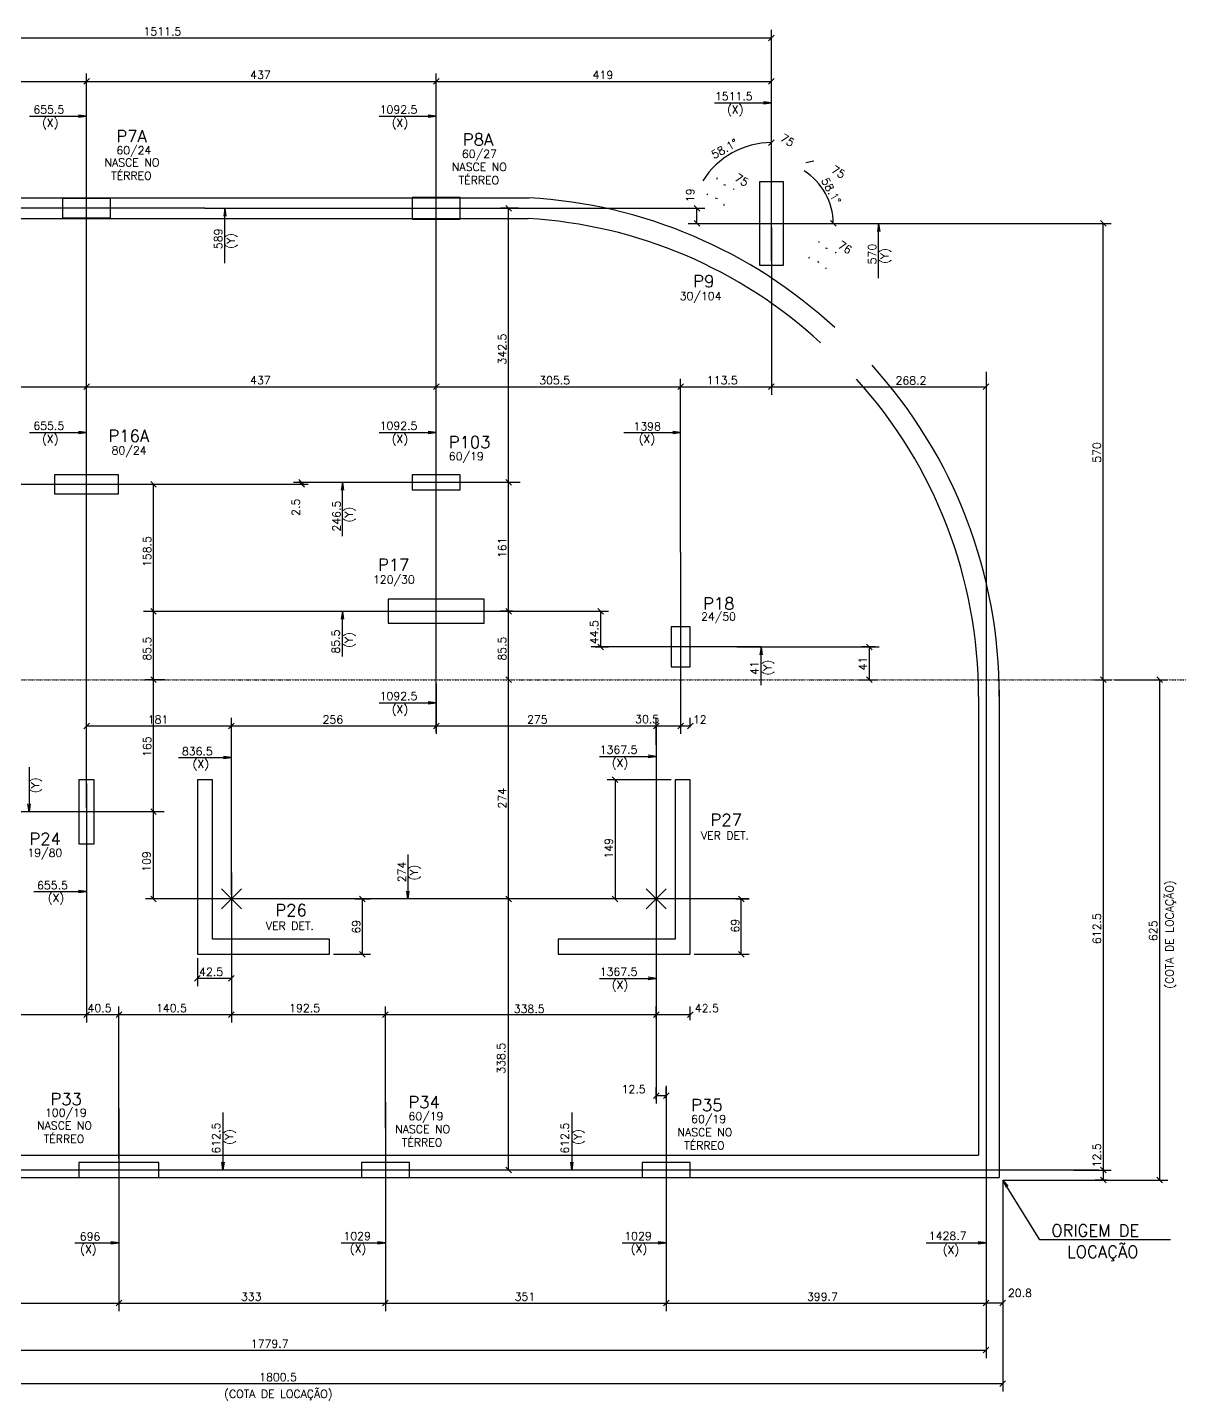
# Model space of a CAD drawing. Extents: x 954 to 5581, y 1848 to 3703.
# Drawn here: x 4132 to 5581, y 1933 to 3648 of the extents above; entities that cross this region are included whole.
import ezdxf

# ---------------------------------------------------------------- set-up
doc = ezdxf.new("R2010")
doc.units = 0
doc.header["$MEASUREMENT"] = 0
doc.linetypes.add('ESTILO_TQS_0004', pattern=[2, 0.5, -0.4, 0.1, -0.4, 0.1, -0.5])
for name, color, linetype in [('1', 1, 'CONTINUOUS'), ('2', 2, 'CONTINUOUS'), ('3', 3, 'CONTINUOUS'), ('4', 4, 'CONTINUOUS'), ('6', 6, 'CONTINUOUS'), ('7', 7, 'CONTINUOUS'), ('9', 9, 'CONTINUOUS')]:
    doc.layers.add(name, color=color, linetype=linetype)
doc.styles.get("Standard").update_dxf_attribs({"font": 'ROMANS.SHX'})

msp = doc.modelspace()

# ---------------------------------------------------------------- linework, layer by layer
at = {"layer": '1', "linetype": 'Continuous'}
for p, q in [((1614.067498, 3435.469), (4759.391632, 3435.469)), ((1613.996214, 3409.469), (4757.932891, 3409.469)), ((3804.015, 2239.469), (5320.730049, 2239.469)), ((3804.015, 2211.469), (5320.730049, 2211.469))]:
    msp.add_line(p, q, dxfattribs=at)
for points in [[(4990.909365, 3553.975389), (5062.015, 3553.975389), (5052.100551, 3552.670127), (5062.015, 3553.975389), (5052.100551, 3555.280651)], [(4134.909365, 3537.361803), (4206.015, 3537.361803), (4196.100551, 3536.056541), (4206.015, 3537.361803), (4196.100551, 3538.667065)], [(4571.909365, 3537.361803), (4643.015, 3537.361803), (4633.100551, 3536.056541), (4643.015, 3537.361803), (4633.100551, 3538.667065)], [(4378.748305, 3354.006603), (4378.748305, 3422.469), (4380.053567, 3412.554551), (4378.748305, 3422.469), (4377.443043, 3412.554551)], [(5195.955407, 3335.006603), (5195.955407, 3403.469), (5197.260669, 3393.554551), (5195.955407, 3403.469), (5194.650145, 3393.554551)], [(4134.909365, 3142.36269), (4206.015, 3142.36269), (4196.100551, 3141.057428), (4206.015, 3142.36269), (4196.100551, 3143.667952)], [(4571.909365, 3142.36269), (4643.015, 3142.36269), (4633.100551, 3141.057428), (4643.015, 3142.36269), (4633.100551, 3143.667952)], [(4877.409365, 3142.36269), (4948.515, 3142.36269), (4938.600551, 3141.057428), (4948.515, 3142.36269), (4938.600551, 3143.667952)], [(4525.753477, 3012.820136), (4525.753477, 3079.969), (4527.058739, 3070.054551), (4525.753477, 3079.969), (4524.448215, 3070.054551)], [(4525.753477, 2862.325365), (4525.753477, 2918.969), (4527.058739, 2909.054551), (4525.753477, 2918.969), (4524.448215, 2909.054551)], [(5048.936439, 2826.842413), (5048.936439, 2874.469), (5050.241701, 2864.554551), (5048.936439, 2874.469), (5047.631177, 2864.554551)], [(5346.730049, 2820.458773), (5346.730049, 2211.469)], [(4571.909365, 2804.723262), (4643.015, 2804.723262), (4633.100551, 2803.418), (4643.015, 2804.723262), (4633.100551, 2806.028524)], [(5320.730103, 2812.538809), (5320.730049, 2239.469)], [(4320.995121, 2736.175444), (4387.015, 2736.175444), (4377.100551, 2734.870182), (4387.015, 2736.175444), (4377.100551, 2737.480705)], [(4846.909365, 2737.736802), (4918.015, 2737.736802), (4908.100551, 2736.43154), (4918.015, 2737.736802), (4908.100551, 2739.042064)], [(4134.146406, 2724.016397), (4134.146406, 2668.469), (4135.451668, 2678.383449), (4134.146406, 2668.469), (4132.841144, 2678.383449)], [(4607.69039, 2615.107056), (4607.69039, 2559.559659), (4608.995652, 2569.474108), (4607.69039, 2559.559659), (4606.385128, 2569.474108)], [(4139.995121, 2568.789222), (4206.015, 2568.789222), (4196.100551, 2567.48396), (4206.015, 2568.789222), (4196.100551, 2570.094484)], [(4846.909365, 2460.406446), (4918.015, 2460.406446), (4908.100551, 2459.101184), (4918.015, 2460.406446), (4908.100551, 2461.711708)], [(4376.544511, 2292.71755), (4376.544511, 2220.969), (4377.849773, 2230.883449), (4376.544511, 2220.969), (4375.23925, 2230.883449)], [(4812.374357, 2292.71755), (4812.374357, 2220.969), (4813.679619, 2230.883449), (4812.374357, 2220.969), (4811.069095, 2230.883449)], [(4960.515, 2211.469), (5346.730049, 2211.469)], [(4191.352218, 2130.062642), (4246.515, 2130.062642), (4236.600551, 2128.75738), (4246.515, 2130.062642), (4236.600551, 2131.367904)], [(4524.352218, 2130.062642), (4579.515, 2130.062642), (4569.600551, 2128.75738), (4579.515, 2130.062642), (4569.600551, 2131.367904)], [(4875.352218, 2130.062642), (4930.515, 2130.062642), (4920.600551, 2128.75738), (4930.515, 2130.062642), (4920.600551, 2131.367904)], [(5255.24783, 2130.062642), (5330.230049, 2130.062642), (5320.3156, 2128.75738), (5330.230049, 2130.062642), (5320.3156, 2131.367904)]]:
    msp.add_lwpolyline(points, dxfattribs=at)
for centre, radius, start, end in [((4724.327539, 2822.555899), 613.915271, 47.241769, 86.72574), ((4724.327539, 2822.555899), 587.915271, 47.241769, 86.722948), ((4733.123387, 2814.116094), 613.608833, 359.846204, 42.206644), ((4733.123387, 2814.116094), 587.608833, 359.846204, 42.206644)]:
    msp.add_arc(centre, radius, start, end, dxfattribs=at)
at = {"layer": '2', "linetype": 'Continuous'}
for p, q in [((5058.479466, 3631.728787), (5065.550534, 3638.799855)), ((4202.479466, 3577.37413), (4209.550534, 3584.445198)), ((4202.479466, 3577.37413), (4209.550534, 3584.445198)), ((4639.479466, 3577.37413), (4646.550534, 3584.445198)), ((4639.479466, 3577.37413), (4646.550534, 3584.445198)), ((5058.479466, 3577.37413), (5065.550534, 3584.445198)), ((5065.550534, 3507.925042), (5058.479466, 3500.853974)), ((5105.091191, 3479.425338), (5114.830171, 3481.695198)), ((5105.091191, 3479.425338), (5114.830171, 3481.695198)), ((4736.996332, 3418.933466), (4729.925264, 3426.004534)), ((4972.385392, 3418.933466), (4965.314325, 3426.004534)), ((4972.385392, 3399.933466), (4965.314325, 3407.004534)), ((5142.750333, 3399.934119), (5135.679265, 3407.005186)), ((5480.166316, 3399.933466), (5473.095248, 3407.004534)), ((4202.479466, 3195.94796), (4209.550534, 3203.019028)), ((4202.479466, 3195.94796), (4209.550534, 3203.019028)), ((4639.479466, 3195.94796), (4646.550534, 3203.019028)), ((4639.479466, 3195.94796), (4646.550534, 3203.019028)), ((4944.979466, 3195.94796), (4952.050534, 3203.019028)), ((4944.979466, 3195.94796), (4952.050534, 3203.019028)), ((5058.479466, 3195.94796), (5065.550534, 3203.019028)), ((5058.479466, 3195.94796), (5065.550534, 3203.019028)), ((5326.694515, 3195.94796), (5333.765583, 3203.019028)), ((4293.250588, 3073.933466), (4286.17952, 3081.004534)), ((4478.440419, 3076.433466), (4471.369351, 3083.504534)), ((4478.440419, 3073.933466), (4471.369351, 3081.004534)), ((4736.996332, 3076.433466), (4729.925264, 3083.504534)), ((4736.996332, 3076.433466), (4729.925264, 3083.504534)), ((4293.250588, 2915.433466), (4286.17952, 2922.504534)), ((4293.250588, 2915.433466), (4286.17952, 2922.504534)), ((4736.996332, 2915.433466), (4729.925264, 2922.504534)), ((4736.996332, 2915.433466), (4729.925264, 2922.504534)), ((4736.996332, 2915.433466), (4729.925264, 2922.504534)), ((4844.915281, 2922.504534), (4851.986349, 2915.433466)), ((4844.915281, 2878.004534), (4851.986349, 2870.933466)), ((5187.843588, 2870.933466), (5180.77252, 2878.004534)), ((4293.250588, 2829.933466), (4286.17952, 2837.004534)), ((4293.250588, 2829.933466), (4286.17952, 2837.004534)), ((4736.996332, 2829.933466), (4729.925264, 2837.004534)), ((4736.996332, 2829.933466), (4729.925264, 2837.004534)), ((5187.843588, 2829.933466), (5180.77252, 2837.004534)), ((5187.843588, 2829.933466), (5180.77252, 2837.004534)), ((5473.095248, 2837.004534), (5480.166316, 2829.933466)), ((5473.095248, 2837.004534), (5480.166316, 2829.933466)), ((5550.697351, 2829.933466), (5543.626283, 2837.004534)), ((4202.479466, 2772.183713), (4209.550534, 2779.254781)), ((4383.479466, 2772.183713), (4390.550534, 2779.254781)), ((4383.479466, 2772.183713), (4390.550534, 2779.254781)), ((4639.479466, 2772.183713), (4646.550534, 2779.254781)), ((4639.479466, 2772.183713), (4646.550534, 2779.254781)), ((4914.479466, 2772.183713), (4921.550534, 2779.254781)), ((4914.479466, 2772.183713), (4921.550534, 2779.254781)), ((4944.979466, 2772.183713), (4952.050534, 2779.254781)), ((4944.979466, 2772.183713), (4952.050534, 2779.254781)), ((4956.979466, 2772.183713), (4964.050534, 2779.254781)), ((4863.1172, 2712.004534), (4870.188268, 2704.933466)), ((4293.250588, 2664.933466), (4286.17952, 2672.004534)), ((4293.250588, 2664.933466), (4286.17952, 2672.004534)), ((4293.250588, 2556.024125), (4286.17952, 2563.095193)), ((4387.015, 2559.559659), (4374.515, 2572.059659)), ((4387.015, 2559.559659), (4374.515, 2547.059659)), ((4387.015, 2559.559659), (4399.515, 2572.059659)), ((4387.015, 2559.559659), (4399.515, 2547.059659)), ((4554.328734, 2556.024125), (4547.257666, 2563.095193)), ((4736.996332, 2556.024125), (4729.925264, 2563.095193)), ((4736.996332, 2556.024125), (4729.925264, 2563.095193)), ((4736.996332, 2556.024125), (4729.925264, 2563.095193)), ((4863.1172, 2563.095193), (4870.188268, 2556.024125)), ((4918.015, 2559.559659), (4905.515, 2572.059659)), ((4918.015, 2559.559659), (4905.515, 2547.059659)), ((4918.015, 2559.559659), (4930.515, 2572.059659)), ((4918.015, 2559.559659), (4930.515, 2547.059659)), ((5027.805869, 2556.024125), (5020.734801, 2563.095193)), ((4554.328734, 2486.933466), (4547.257666, 2494.004534)), ((5027.805869, 2486.933466), (5020.734801, 2494.004534)), ((4340.979466, 2456.949146), (4348.050534, 2464.020214)), ((4383.479466, 2456.949146), (4390.550534, 2464.020214)), ((4202.479466, 2411.689244), (4209.550534, 2418.760312)), ((4202.479466, 2411.689244), (4209.550534, 2418.760312)), ((4242.979466, 2411.689244), (4250.050534, 2418.760312)), ((4242.979466, 2411.689244), (4250.050534, 2418.760312)), ((4383.479466, 2411.689244), (4390.550534, 2418.760312)), ((4383.479466, 2411.689244), (4390.550534, 2418.760312)), ((4575.979466, 2411.689244), (4583.050534, 2418.760312)), ((4575.979466, 2411.689244), (4583.050534, 2418.760312)), ((4914.479466, 2411.689244), (4921.550534, 2418.760312)), ((4914.479466, 2411.689244), (4921.550534, 2418.760312)), ((4956.979466, 2411.689244), (4964.050534, 2418.760312)), ((4914.479466, 2310.339783), (4921.550534, 2317.410851)), ((4926.979466, 2310.339783), (4934.050534, 2317.410851)), ((4736.996332, 2217.433466), (4729.925264, 2224.504534)), ((5473.095248, 2224.504534), (5480.166316, 2217.433466)), ((5473.095248, 2224.504534), (5480.166316, 2217.433466)), ((5473.095248, 2212.006283), (5480.166316, 2204.935215)), ((5550.697351, 2204.935215), (5543.626283, 2212.006283)), ((4242.979466, 2051.203239), (4250.050534, 2058.274307)), ((4242.979466, 2051.203239), (4250.050534, 2058.274307)), ((4575.979466, 2051.203239), (4583.050534, 2058.274307)), ((4575.979466, 2051.203239), (4583.050534, 2058.274307)), ((4926.979466, 2051.203239), (4934.050534, 2058.274307)), ((4926.979466, 2051.203239), (4934.050534, 2058.274307)), ((5326.694515, 2051.203239), (5333.765583, 2058.274307)), ((5333.765583, 2058.274307), (5326.694515, 2051.203239)), ((5354.547533, 2058.274307), (5347.476466, 2051.203239)), ((5326.694515, 1992.494833), (5333.765583, 1999.565901)), ((5347.476466, 1950.710366), (5354.547533, 1957.781434))]:
    msp.add_line(p, q, dxfattribs=at)
for centre, radius, start, end in [((5062.015, 3403.46874), 100.920768, 90, 148.120201), ((5062.013569, 3403.469652), 77.20123, 0, 58.11894)]:
    msp.add_arc(centre, radius, start, end, dxfattribs=at)
at = {"layer": '6', "linetype": 'Continuous'}
for p, q in [((4994.315159, 3460.2955), (4993.91689, 3459.655164)), ((4981.509763, 3439.707005), (4981.111494, 3439.066669)), ((5015.145721, 3446.4515), (5015.543989, 3447.091835)), ((5002.340325, 3425.863005), (5002.738593, 3426.50334)), ((5121.688905, 3381.074741), (5121.290637, 3380.434406)), ((5142.519467, 3367.230741), (5142.917736, 3367.871077)), ((5108.88351, 3360.486246), (5108.485241, 3359.845911)), ((5129.714072, 3346.642246), (5130.11234, 3347.282582))]:
    msp.add_line(p, q, dxfattribs=at)
for centre, radius, start, end in [((4994.447611, 3459.325073), 0.625, 148.119688, 224.980914), ((5002.461302, 3451.653629), 0.625002, 328.014692, 44.980836), ((5004.191029, 3450.577795), 0.625, 71.258463, 148.119688), ((4982.040483, 3439.376913), 0.625, 71.258463, 148.119688), ((4992.464454, 3435.58071), 0.625, 251.258463, 328.119688), ((4994.194179, 3434.504875), 0.625, 148.119688, 224.980914), ((5014.615, 3446.781591), 0.625, 251.258463, 328.119688), ((5002.207872, 3426.833432), 0.625, 328.119688, 44.980914), ((5121.821358, 3380.104314), 0.625, 148.119688, 224.980914), ((5129.835049, 3372.43287), 0.625002, 328.014692, 44.980836), ((5131.564776, 3371.357036), 0.625, 71.258463, 148.119688), ((5141.988747, 3367.560833), 0.625, 251.258463, 328.119688), ((5109.41423, 3360.156154), 0.625, 71.258463, 148.119688), ((5119.838201, 3356.359951), 0.625, 251.258463, 328.119688), ((5121.567926, 3355.284116), 0.625, 148.119688, 224.980914), ((5129.581619, 3347.612673), 0.625, 328.119688, 44.980914)]:
    msp.add_arc(centre, radius, start, end, dxfattribs=at)
at = {"layer": '7', "linetype": 'Continuous'}
for points in [[(5047.015, 3351.469), (5077.015, 3351.469), (5077.015, 3455.469), (5047.015, 3455.469), (5047.015, 3351.469)], [(4176.015, 3410.469), (4236.015, 3410.469), (4236.015, 3434.469), (4176.015, 3434.469), (4176.015, 3410.469)], [(4613.015, 3408.969), (4673.015, 3408.969), (4673.015, 3435.969), (4613.015, 3435.969), (4613.015, 3408.969)], [(4166.015, 3065.469), (4246.015, 3065.469), (4246.015, 3089.469), (4166.015, 3089.469), (4166.015, 3065.469)], [(4613.015, 3070.469), (4673.015, 3070.469), (4673.015, 3089.469), (4613.015, 3089.469), (4613.015, 3070.469)], [(4583.015, 2903.969), (4703.015, 2903.969), (4703.015, 2933.969), (4583.015, 2933.969), (4583.015, 2903.969)], [(4936.515, 2849.469), (4960.515, 2849.469), (4960.515, 2899.469), (4936.515, 2899.469), (4936.515, 2849.469)], [(4196.515, 2628.469), (4215.515, 2628.469), (4215.515, 2708.469), (4196.515, 2708.469), (4196.515, 2628.469)], [(4344.515, 2490.469), (4509.515, 2490.469), (4509.515, 2509.469), (4363.515, 2509.469), (4363.515, 2708.469), (4344.515, 2708.469), (4344.515, 2490.469)], [(4960.515, 2490.469), (4960.515, 2708.469), (4941.515, 2708.469), (4941.515, 2509.469), (4795.515, 2509.469), (4795.515, 2490.469), (4960.515, 2490.469)], [(4196.515, 2211.469), (4296.515, 2211.469), (4296.515, 2230.469), (4196.515, 2230.469), (4196.515, 2211.469)], [(4549.515, 2211.469), (4609.515, 2211.469), (4609.515, 2230.469), (4549.515, 2230.469), (4549.515, 2211.469)], [(4900.515, 2211.469), (4960.515, 2211.469), (4960.515, 2230.469), (4900.515, 2230.469), (4900.515, 2211.469)]]:
    msp.add_lwpolyline(points, dxfattribs=at)
at = {"layer": '9', "linetype": 'Continuous'}
for p, q in [((5062.015, 3585.909664), (5062.015, 3645.264321)), ((3550.515, 3635.264321), (5062.015, 3635.264321)), ((4206.015, 3209.483494), (4206.015, 3590.909664)), ((4643.015, 2768.132085), (4643.015, 3590.909664)), ((5062.015, 3356.469), (5062.015, 3590.909664)), ((3769.015, 3580.909664), (4206.015, 3580.909664)), ((4206.015, 3580.909664), (4643.015, 3580.909664)), ((4643.015, 3580.909664), (5062.015, 3580.909664)), ((5062.015, 3408.46834), (5062.015, 3529.359458)), ((4353.928977, 3422.469), (3644.078573, 3422.469)), ((4353.928977, 3422.469), (4974.903768, 3422.469)), ((4745.817677, 3422.469), (4723.460798, 3422.469)), ((4733.460798, 3079.969), (4733.460798, 3422.469)), ((4965.393039, 3422.469), (4978.849859, 3422.469)), ((4968.849859, 3403.469), (4968.849859, 3422.469)), ((4957.901739, 3403.469), (5486.630782, 3403.469)), ((4962.901739, 3403.469), (4978.849859, 3403.469)), ((5062.015, 3398.469), (5062.015, 3189.483494)), ((5476.630782, 2833.469), (5476.630782, 3403.469)), ((4206.015, 2785.719247), (4206.015, 3209.483494)), ((4206.015, 3162.671315), (4206.015, 3209.483494)), ((4643.015, 3168.305359), (4643.015, 3209.483494)), ((4948.515, 2992.67323), (4948.515, 3209.483494)), ((5330.230049, 3217.93914), (5330.230049, 2251.447522)), ((3769.015, 3199.483494), (4206.015, 3199.483494)), ((4206.015, 3199.483494), (4643.015, 3199.483494)), ((4643.015, 3199.483494), (4948.515, 3199.483494)), ((4948.515, 3199.483494), (5062.015, 3199.483494)), ((5062.015, 3199.483494), (5330.230049, 3199.483494)), ((4482.896513, 3077.469), (4032.816666, 3077.469)), ((4289.715054, 2918.969), (4289.715054, 3077.469)), ((4747.865732, 3079.969), (4464.723474, 3079.969)), ((4477.094834, 3079.969), (4464.904885, 3079.969)), ((4477.896513, 3077.469), (4464.904885, 3077.469)), ((4474.904885, 3077.469), (4474.904885, 3079.969)), ((4742.865732, 3079.969), (4723.460798, 3079.969)), ((4742.865732, 3079.969), (4723.460798, 3079.969)), ((4733.460798, 2918.969), (4733.460798, 3079.969)), ((4948.515, 2992.67323), (4948.515, 2765.719247)), ((4277.403989, 2918.969), (4743.460798, 2918.969)), ((4289.715054, 2833.469), (4289.715054, 2918.969)), ((4738.460798, 2918.969), (4723.460798, 2918.969)), ((4728.460798, 2918.969), (4858.450815, 2918.969)), ((4733.460798, 2559.559659), (4733.460798, 2918.969)), ((4733.460798, 2833.469), (4733.460798, 2918.969)), ((4848.450815, 2918.969), (4848.450815, 2874.469)), ((5048.936439, 2874.469), (4836.724298, 2874.469)), ((4841.724298, 2874.469), (4858.450815, 2874.469)), ((5018.757527, 2874.469), (5196.759954, 2874.469)), ((5191.759954, 2874.469), (5174.308054, 2874.469)), ((5184.308054, 2833.469), (5184.308054, 2874.469)), ((4303.847241, 2833.469), (4279.715054, 2833.469)), ((4289.715054, 2668.469), (4289.715054, 2833.469)), ((4733.460798, 2559.559659), (4733.460798, 2833.469)), ((5173.187025, 2833.469), (5194.308054, 2833.469)), ((5467.87336, 2833.469), (5486.630782, 2833.469)), ((5474.577501, 2833.469), (5486.630782, 2833.469)), ((5476.630782, 2833.469), (5476.630782, 2220.969)), ((5491.630782, 2833.469), (5557.161817, 2833.469)), ((5547.161817, 2208.470749), (5547.161817, 2833.469)), ((4643.015, 2828.469), (4643.015, 2765.719247)), ((4206.015, 2673.469), (4206.015, 2785.719247)), ((4387.015, 2564.559659), (4387.015, 2785.719247)), ((4918.015, 2752.109784), (4918.015, 2785.719247)), ((4960.515, 2774.074276), (4960.515, 2785.719247)), ((4206.015, 2775.719247), (4387.015, 2775.719247)), ((4387.015, 2775.719247), (4643.015, 2775.719247)), ((4643.015, 2775.719247), (4918.015, 2775.719247)), ((4918.015, 2775.719247), (4948.515, 2775.719247)), ((4918.015, 2775.380778), (4918.015, 2303.882496)), ((4948.515, 2775.719247), (4960.515, 2775.719247)), ((4206.015, 2703.469), (4206.015, 2405.224778)), ((4936.515, 2708.469), (4856.652734, 2708.469)), ((4866.652734, 2708.469), (4866.652734, 2559.559659)), ((4302.979307, 2668.469), (4032.816666, 2668.469)), ((4297.979307, 2668.469), (4279.715054, 2668.469)), ((4297.979307, 2668.469), (4279.715054, 2668.469)), ((4289.715054, 2559.559659), (4289.715054, 2668.469)), ((4387.015, 2592.614686), (4387.015, 2405.224778)), ((5034.270335, 2559.559659), (4279.715054, 2559.559659)), ((4541.15417, 2559.559659), (4560.7932, 2559.559659)), ((4550.7932, 2490.469), (4550.7932, 2559.559659)), ((4733.460798, 2220.969), (4733.460798, 2559.559659)), ((4866.935028, 2559.559659), (4856.652734, 2559.559659)), ((5017.346883, 2559.559659), (5034.270335, 2559.559659)), ((5024.270335, 2490.469), (5024.270335, 2559.559659)), ((4514.515, 2490.469), (4560.7932, 2490.469)), ((4965.515, 2490.469), (5034.270335, 2490.469)), ((4344.515, 2485.469), (4344.515, 2450.48468)), ((4344.515, 2460.48468), (4387.015, 2460.48468)), ((4387.015, 2467.795637), (4387.015, 2450.48468)), ((4246.515, 2235.469), (4246.515, 2425.224778)), ((4579.515, 2273.446451), (4579.515, 2425.224778)), ((4918.015, 2410.224778), (4918.015, 2425.224778)), ((4960.515, 2408.168619), (4960.515, 2425.224778)), ((3769.015, 2415.224778), (4206.015, 2415.224778)), ((4206.015, 2415.224778), (4246.515, 2415.224778)), ((4246.515, 2415.224778), (4387.015, 2415.224778)), ((4387.015, 2415.224778), (4579.515, 2415.224778)), ((4579.515, 2415.224778), (4918.015, 2415.224778)), ((4918.015, 2415.224778), (4960.515, 2415.224778)), ((4918.015, 2308.882496), (4918.015, 2323.875317)), ((4930.515, 2326.320201), (4930.515, 2044.738773)), ((4930.515, 2310.733457), (4930.515, 2323.875317)), ((4579.515, 2305.718571), (4579.515, 2044.738773)), ((4918.015, 2313.875317), (4930.515, 2313.875317)), ((4246.515, 2297.843573), (4246.515, 2044.738773)), ((5330.230049, 2256.469), (5330.230049, 2044.738773)), ((5470.506419, 2220.969), (4023.619903, 2220.969)), ((5439.807625, 2220.969), (5486.630782, 2220.969)), ((5476.630782, 2220.969), (5476.630782, 2208.470749)), ((5351.011999, 2208.470749), (5486.630782, 2208.470749)), ((5351.011999, 2208.470749), (5351.011999, 2044.738773)), ((5351.011999, 2203.470749), (5351.011999, 1944.2459)), ((5356.011999, 2208.470749), (5557.161817, 2208.470749)), ((5481.630782, 2208.470749), (5466.630782, 2208.470749)), ((5330.230049, 2081.803474), (5330.230049, 2044.738773)), ((3769.015, 2054.738773), (4246.515, 2054.738773)), ((4246.515, 2054.738773), (4579.515, 2054.738773)), ((4579.515, 2054.738773), (4930.515, 2054.738773)), ((4930.515, 2054.738773), (5330.230049, 2054.738773)), ((5351.011999, 2054.738773), (5330.230049, 2054.738773)), ((5330.230049, 2049.738773), (5330.230049, 1986.030367)), ((3550.515, 1996.030367), (5330.230049, 1996.030367)), ((3550.515, 1954.2459), (5351.011999, 1954.2459))]:
    msp.add_line(p, q, dxfattribs=at)
at = {"layer": '9', "linetype": 'ESTILO_TQS_0004'}
msp.add_line((1402.822097, 2833.469), (5580.732002, 2833.469), dxfattribs=at)
at = {"layer": '9', "linetype": 'Continuous'}
for points in [[(5047.015, 3351.469), (5077.015, 3351.469), (5077.015, 3455.469), (5047.015, 3455.469), (5047.015, 3351.469)], [(4176.015, 3410.469), (4236.015, 3410.469), (4236.015, 3434.469), (4176.015, 3434.469), (4176.015, 3410.469)], [(4613.015, 3408.969), (4673.015, 3408.969), (4673.015, 3435.969), (4613.015, 3435.969), (4613.015, 3408.969)], [(4166.015, 3065.469), (4246.015, 3065.469), (4246.015, 3089.469), (4166.015, 3089.469), (4166.015, 3065.469)], [(4613.015, 3070.469), (4673.015, 3070.469), (4673.015, 3089.469), (4613.015, 3089.469), (4613.015, 3070.469)], [(4583.015, 2903.969), (4703.015, 2903.969), (4703.015, 2933.969), (4583.015, 2933.969), (4583.015, 2903.969)], [(4936.515, 2849.469), (4960.515, 2849.469), (4960.515, 2899.469), (4936.515, 2899.469), (4936.515, 2849.469)], [(4196.515, 2628.469), (4215.515, 2628.469), (4215.515, 2708.469), (4196.515, 2708.469), (4196.515, 2628.469)], [(4344.515, 2490.469), (4509.515, 2490.469), (4509.515, 2509.469), (4363.515, 2509.469), (4363.515, 2708.469), (4344.515, 2708.469), (4344.515, 2490.469)], [(4960.515, 2490.469), (4960.515, 2708.469), (4941.515, 2708.469), (4941.515, 2509.469), (4795.515, 2509.469), (4795.515, 2490.469), (4960.515, 2490.469)], [(4196.515, 2211.469), (4296.515, 2211.469), (4296.515, 2230.469), (4196.515, 2230.469), (4196.515, 2211.469)], [(4549.515, 2211.469), (4609.515, 2211.469), (4609.515, 2230.469), (4549.515, 2230.469), (4549.515, 2211.469)], [(4900.515, 2211.469), (4960.515, 2211.469), (4960.515, 2230.469), (4900.515, 2230.469), (4900.515, 2211.469)], [(5560.81546, 2133.587917), (5397.58432, 2133.587917), (5351.011999, 2208.470749), (5357.356467, 2200.741083), (5351.011999, 2208.470749), (5355.1397, 2199.362396)]]:
    msp.add_lwpolyline(points, dxfattribs=at)

# ---------------------------------------------------------------- texts
at = {"layer": '1', "linetype": 'Continuous'}
for s, p in [('655.5', (4139.56789, 3540.643851)), ('1092.5', (4572.344912, 3540.643851)), ('1511.5', (4991.344912, 3557.257437)), ('(X)', (5006.395963, 3540.83486)), ('(X)', (4150.395963, 3524.221274)), ('(X)', (4587.395963, 3524.221274)), ('655.5', (4139.56789, 3145.644738)), ('(X)', (4150.395963, 3129.222161)), ('1092.5', (4572.344912, 3145.644738)), ('(X)', (4587.395963, 3129.222161)), ('1398', (4889.522435, 3144.886457)), ('(X)', (4896.080742, 3129.525473)), ('1092.5', (4572.344912, 2808.00531)), ('(X)', (4587.395963, 2791.582733)), ('836.5', (4325.206197, 2739.026195)), ('1367.5', (4847.344912, 2741.01885)), ('(X)', (4338.58424, 2723.322445)), ('(X)', (4862.395963, 2724.596273)), ('655.5', (4144.206197, 2571.639973)), ('(X)', (4157.58424, 2555.936224)), ('1367.5', (4847.344912, 2463.688494)), ('(X)', (4862.395963, 2447.265917)), ('696', (4197.607285, 2132.913394)), ('(X)', (4198.08424, 2117.209644)), ('1029', (4527.086412, 2133.469321)), ('(X)', (4535.16104, 2117.765571)), ('1029', (4878.086412, 2133.469321)), ('(X)', (4886.16104, 2117.765571)), ('1428.7', (5258.712986, 2133.688729)), ('(X)', (5276.00274, 2116.449125))]:
    msp.add_text(s, height=10, dxfattribs=at).set_placement(p)
for s, p in [('589', (4375.65862, 3371.299544)), ('(Y)', (4391.212143, 3371.812621)), ('570', (5192.865722, 3352.299544)), ('(Y)', (5208.419245, 3352.812621)), ('246.5', (4523.453834, 3018.456637)), ('(Y)', (4538.823935, 3029.866771)), ('85.5', (4522.381071, 2866.038738)), ('(Y)', (4538.823935, 2873.157821)), ('41', (5045.763671, 2839.506078)), ('(Y)', (5062.006897, 2838.639677)), ('(Y)', (4146.644746, 2691.622885)), ('274', (4605.092912, 2580.327151)), ('(Y)', (4620.18873, 2582.713544)), ('612.5', (4372.926422, 2241.435283)), ('(Y)', (4389.32714, 2252.499868)), ('612.5', (4808.756268, 2241.435283)), ('(Y)', (4825.156986, 2252.499868))]:
    msp.add_text(s, height=10, rotation=90, dxfattribs=at).set_placement(p)
at = {"layer": '2', "linetype": 'Continuous'}
for s, p in [('1511.5', (4277.265, 3638.264321)), ('437', (4410.515, 3583.909664)), ('419', (4838.515, 3583.909664)), ('437', (4410.515, 3202.483494)), ('305.5', (4771.765, 3202.483494)), ('113.5', (4981.265, 3202.483494)), ('268.2', (5217.051496, 3202.162573)), ('181', (4282.515, 2778.719247)), ('256', (4501.015, 2778.719247)), ('275', (4756.46967, 2778.719247)), ('30.5', (4891.617906, 2779.250711)), ('12', (4963.84833, 2778.719247)), ('42.5', (4346.71967, 2463.48468)), ('40.5', (4207.265, 2418.224778)), ('140.5', (4292.81033, 2418.224778)), ('192.5', (4459.31033, 2418.224778)), ('338.5', (4739.888425, 2417.230106)), ('42.5', (4966.259274, 2418.029695)), ('12.5', (4874.68167, 2316.875317)), ('333', (4399.015, 2057.738773)), ('351', (4741.015, 2057.738773)), ('399.7', (5106.372524, 2057.738773)), ('20.8', (5357.540738, 2062.364274)), ('1779.7', (4411.372524, 1999.030367)), ('1800.5', (4421.7635, 1957.2459)), ('(COTA DE LOCAÇÃO)', (4378.030662, 1936.330195))]:
    msp.add_text(s, height=10, dxfattribs=at).set_placement(p)
for s, rotation, p in [('58.1%%d', 29.060101, (4990.284009, 3483.931278)), ('75', 328.119688, (5072.060345, 3507.666015)), ('75', 328.119688, (5135.745994, 3468.055546)), ('58.1%%d', 299.05947, (5123.711195, 3457.099205)), ('19', 90, (4965.54419, 3430.061472)), ('342.5', 90, (4730.460798, 3227.219)), ('570', 90, (5473.630782, 3104.469)), ('2.5', 90, (4472.504047, 3038.144046)), ('158.5', 90, (4286.715054, 2974.219)), ('161', 90, (4730.460798, 2985.469)), ('44.5', 90, (4845.450815, 2877.719)), ('85.5', 90, (4286.715054, 2857.219)), ('85.5', 90, (4730.460798, 2857.219)), ('41', 90, (5181.308054, 2844.969)), ('165', 90, (4286.715054, 2736.969)), ('274', 90, (4730.460798, 2672.51433)), ('149', 90, (4863.652734, 2610.01433)), ('109', 90, (4286.034044, 2593.419379)), ('(COTA DE LOCAÇÃO)', 90, (5564.520128, 2447.414359)), ('612.5', 90, (5473.630782, 2503.219)), ('69', 90, (4548.133705, 2516.229477)), ('69', 90, (5021.631652, 2517.576466)), ('625', 90, (5544.161817, 2506.969875)), ('338.5', 90, (4729.106256, 2341.205304)), ('12.5', 90, (5473.630782, 2224.30233))]:
    msp.add_text(s, height=10, rotation=rotation, dxfattribs=at).set_placement(p)
at = {"layer": '3', "linetype": 'Continuous'}
for s, p in [('60/24', (4243.308564, 3489.809992)), ('NASCE NO', (4228.505423, 3474.587298)), ('60/27', (4675.172047, 3485.268565)), ('TÉRREO', (4236.87719, 3457.992523)), ('NASCE NO', (4662.703796, 3469.056109)), ('TÉRREO', (4671.075563, 3452.461333)), ('30/104', (4947.289838, 3307.675199)), ('80/24', (4237.372036, 3114.919592)), ('60/19', (4658.769252, 3107.682864)), ('120/30', (4563.93788, 2953.604594)), ('24/50', (4973.986057, 2907.336824)), ('VER DET.', (4973.914644, 2633.76699)), ('19/80', (4132.100766, 2612.231452)), ('VER DET.', (4430.109992, 2520.95542)), ('100/19', (4154.058989, 2287.576739)), ('NASCE NO', (4144.227342, 2271.441699)), ('60/19', (4608.322967, 2283.159657)), ('60/19', (4961.644203, 2279.680843)), ('TÉRREO', (4152.599109, 2254.846923)), ('NASCE NO', (4591.754802, 2266.971948)), ('NASCE NO', (4944.556431, 2263.121453)), ('TÉRREO', (4600.126569, 2250.377172)), ('TÉRREO', (4952.928198, 2246.526677))]:
    msp.add_text(s, height=10, dxfattribs=at).set_placement(p)
for s, rotation, p in [('75', 328.119688, (5014.84548, 3457.991094)), ('76', 328.12, (5143.911571, 3373.721138))]:
    msp.add_text(s, height=10, rotation=rotation, dxfattribs=at).set_placement(p)
at = {"layer": '4', "linetype": 'Continuous'}
for s, p in [('P7A', (4243.308564, 3504.809992)), ('P8A', (4676.32665, 3500.814129)), ('P9', (4964.163006, 3323.63938)), ('P16A', (4233.490647, 3130.474076)), ('P103', (4658.769252, 3122.682864)), ('P17', (4570.224295, 2969.580936)), ('P18', (4976.545468, 2921.142943)), ('P27', (4985.817564, 2650.816262)), ('P24', (4134.706797, 2627.231452)), ('P26', (4442.012911, 2538.004691)), ('P33', (4160.967657, 2302.144947)), ('P34', (4608.322967, 2298.159657)), ('P35', (4961.644203, 2294.680843)), ('ORIGEM DE', (5411.705022, 2137.821102)), ('LOCAÇÃO', (5431.341095, 2111.248482))]:
    msp.add_text(s, height=15, dxfattribs=at).set_placement(p)

doc.saveas('drawing.dxf')
